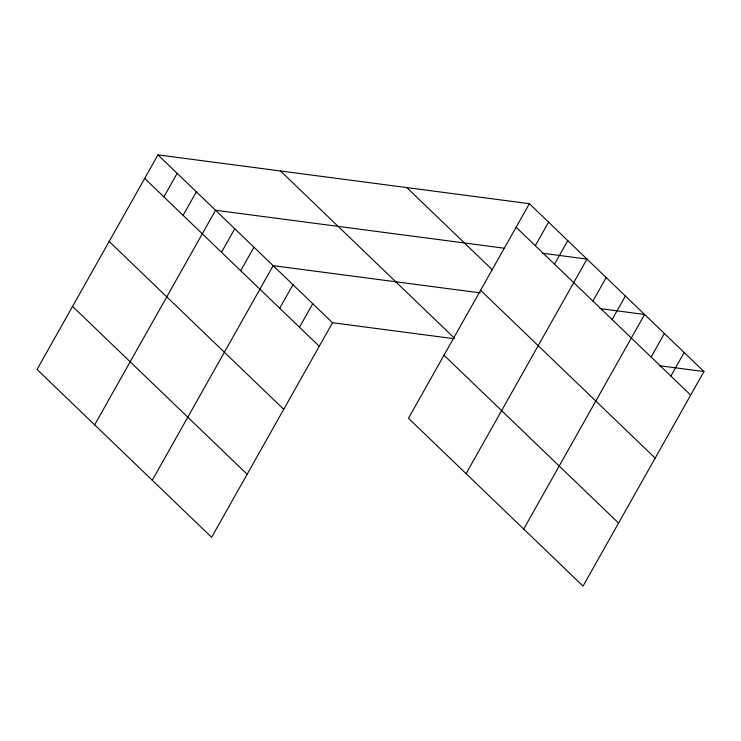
<?xml version="1.0" encoding="UTF-8"?>
<svg xmlns="http://www.w3.org/2000/svg" width="741" height="741" viewBox="0 0 741 741"><rect width="100%" height="100%" fill="white"/><g stroke="black" fill="none" stroke-linecap="round" stroke-linejoin="round"><path stroke-width="1.11" d="M529.38 203.692L408.476 418.267L583.047 586.122L703.95 371.547L529.38 203.692L157.953 154.878L37.05 369.453L211.62 537.308L332.524 322.733L453.983 338.693M163.891 196.884L177.155 173.338M183.092 215.353L196.365 191.808M94.653 424.843L215.566 210.268L504.528 248.244M221.503 252.283L234.767 228.737M240.705 270.743L253.968 247.198M152.266 480.233L273.17 265.658L480.298 292.88M279.69 308.228L292.954 284.683M299.475 327.253L312.739 303.708M535.317 245.706L548.581 222.161M554.518 264.166L567.782 240.621M466.08 473.656L586.992 259.081L542.421 253.227M592.92 301.096L606.194 277.551M612.131 319.556L625.395 296.011M523.692 529.055L644.596 314.48L600.025 308.617M651.117 357.051L664.381 333.496M670.901 376.067L684.165 352.521M659.379 365.693L703.95 371.547M516.116 227.237L690.686 395.092M406.809 187.584L492.422 269.9M480.594 290.277L655.164 458.133M280.524 170.986L454.27 338.044M443.998 355.226L618.568 523.081M157.953 154.878L332.524 322.733M144.69 178.424L319.26 346.279M109.168 241.464L283.738 409.319M72.572 306.413L247.142 474.268"/></g></svg>
